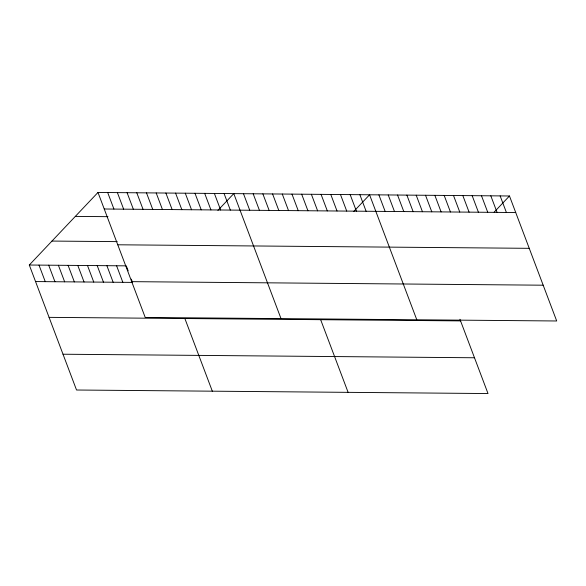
<?xml version="1.0" encoding="UTF-8"?>
<svg xmlns="http://www.w3.org/2000/svg" width="586" height="586" viewBox="0 0 586 586"><rect width="100%" height="100%" fill="white"/><g stroke="black" fill="none" stroke-linecap="round" stroke-linejoin="round"><path stroke-width="0.88" d="M459.944 319.267L488.013 393.55L76.532 390.012L29.3 265.019L97.987 192.45L509.468 195.988L556.7 320.981L145.218 317.444L97.987 192.45M217.911 210.381L233.777 193.614L281.009 318.608M353.695 211.546L369.568 194.786L416.8 319.78M494.166 212.154L509.468 195.988M104.242 208.997L515.724 212.542M75.323 216.395L107.949 216.674M51.971 241.066L117.215 241.63M117.764 244.787L529.246 248.325M29.3 265.019L126.29 265.854M131.696 281.654L543.178 285.199M35.556 281.566L132.546 282.401M49.078 317.356L460.559 320.894M63.01 354.222L474.492 357.768M500.144 195.907L506.399 212.462M490.812 195.827L497.067 212.381M481.487 195.746L487.742 212.3M472.162 195.665L478.418 212.22M462.837 195.585L469.086 212.139M453.505 195.504L459.761 212.059M444.181 195.424L450.436 211.978M434.856 195.343L441.104 211.898M425.524 195.263L431.779 211.817M416.199 195.182L422.455 211.736M406.874 195.101L413.13 211.656M397.55 195.021L403.798 211.575M388.218 194.948L394.473 211.495M378.893 194.867L385.149 211.414M359.87 194.699L366.118 211.253M350.164 194.618L356.42 211.165M340.466 194.53L346.722 211.085M330.768 194.449L337.023 211.004M321.069 194.369L327.325 210.916M311.371 194.281L317.627 210.835M301.673 194.2L307.928 210.748M291.975 194.113L298.223 210.667M282.276 194.032L288.524 210.586M320.652 319.692L348.106 392.349M272.571 193.951L278.826 210.499M262.872 193.863L269.128 210.418M253.174 193.783L259.43 210.33M243.476 193.695L249.731 210.249M224.079 193.534L230.335 210.081M214.381 193.446L220.636 210M204.682 193.365L210.931 209.913M194.984 193.277L201.232 209.832M185.279 193.197L191.534 209.751M175.58 193.116L181.836 209.663M165.882 193.028L172.138 209.583M156.184 192.948L162.439 209.495M146.485 192.867L152.741 209.414M184.868 318.52L212.322 391.184M136.787 192.779L143.043 209.334M127.089 192.699L133.344 209.246M117.39 192.611L123.639 209.165M107.685 192.53L113.94 209.077M126.605 266.681L128.166 270.82M131.293 279.097L132.231 281.573M116.592 265.766L122.848 282.32M106.894 265.685L113.149 282.24M97.195 265.605L103.451 282.152M87.497 265.517L93.753 282.071M77.799 265.436L84.047 281.983M68.093 265.348L74.349 281.903M58.395 265.268L64.65 281.822M48.697 265.187L54.952 281.734M38.998 265.099L45.254 281.654"/></g></svg>
